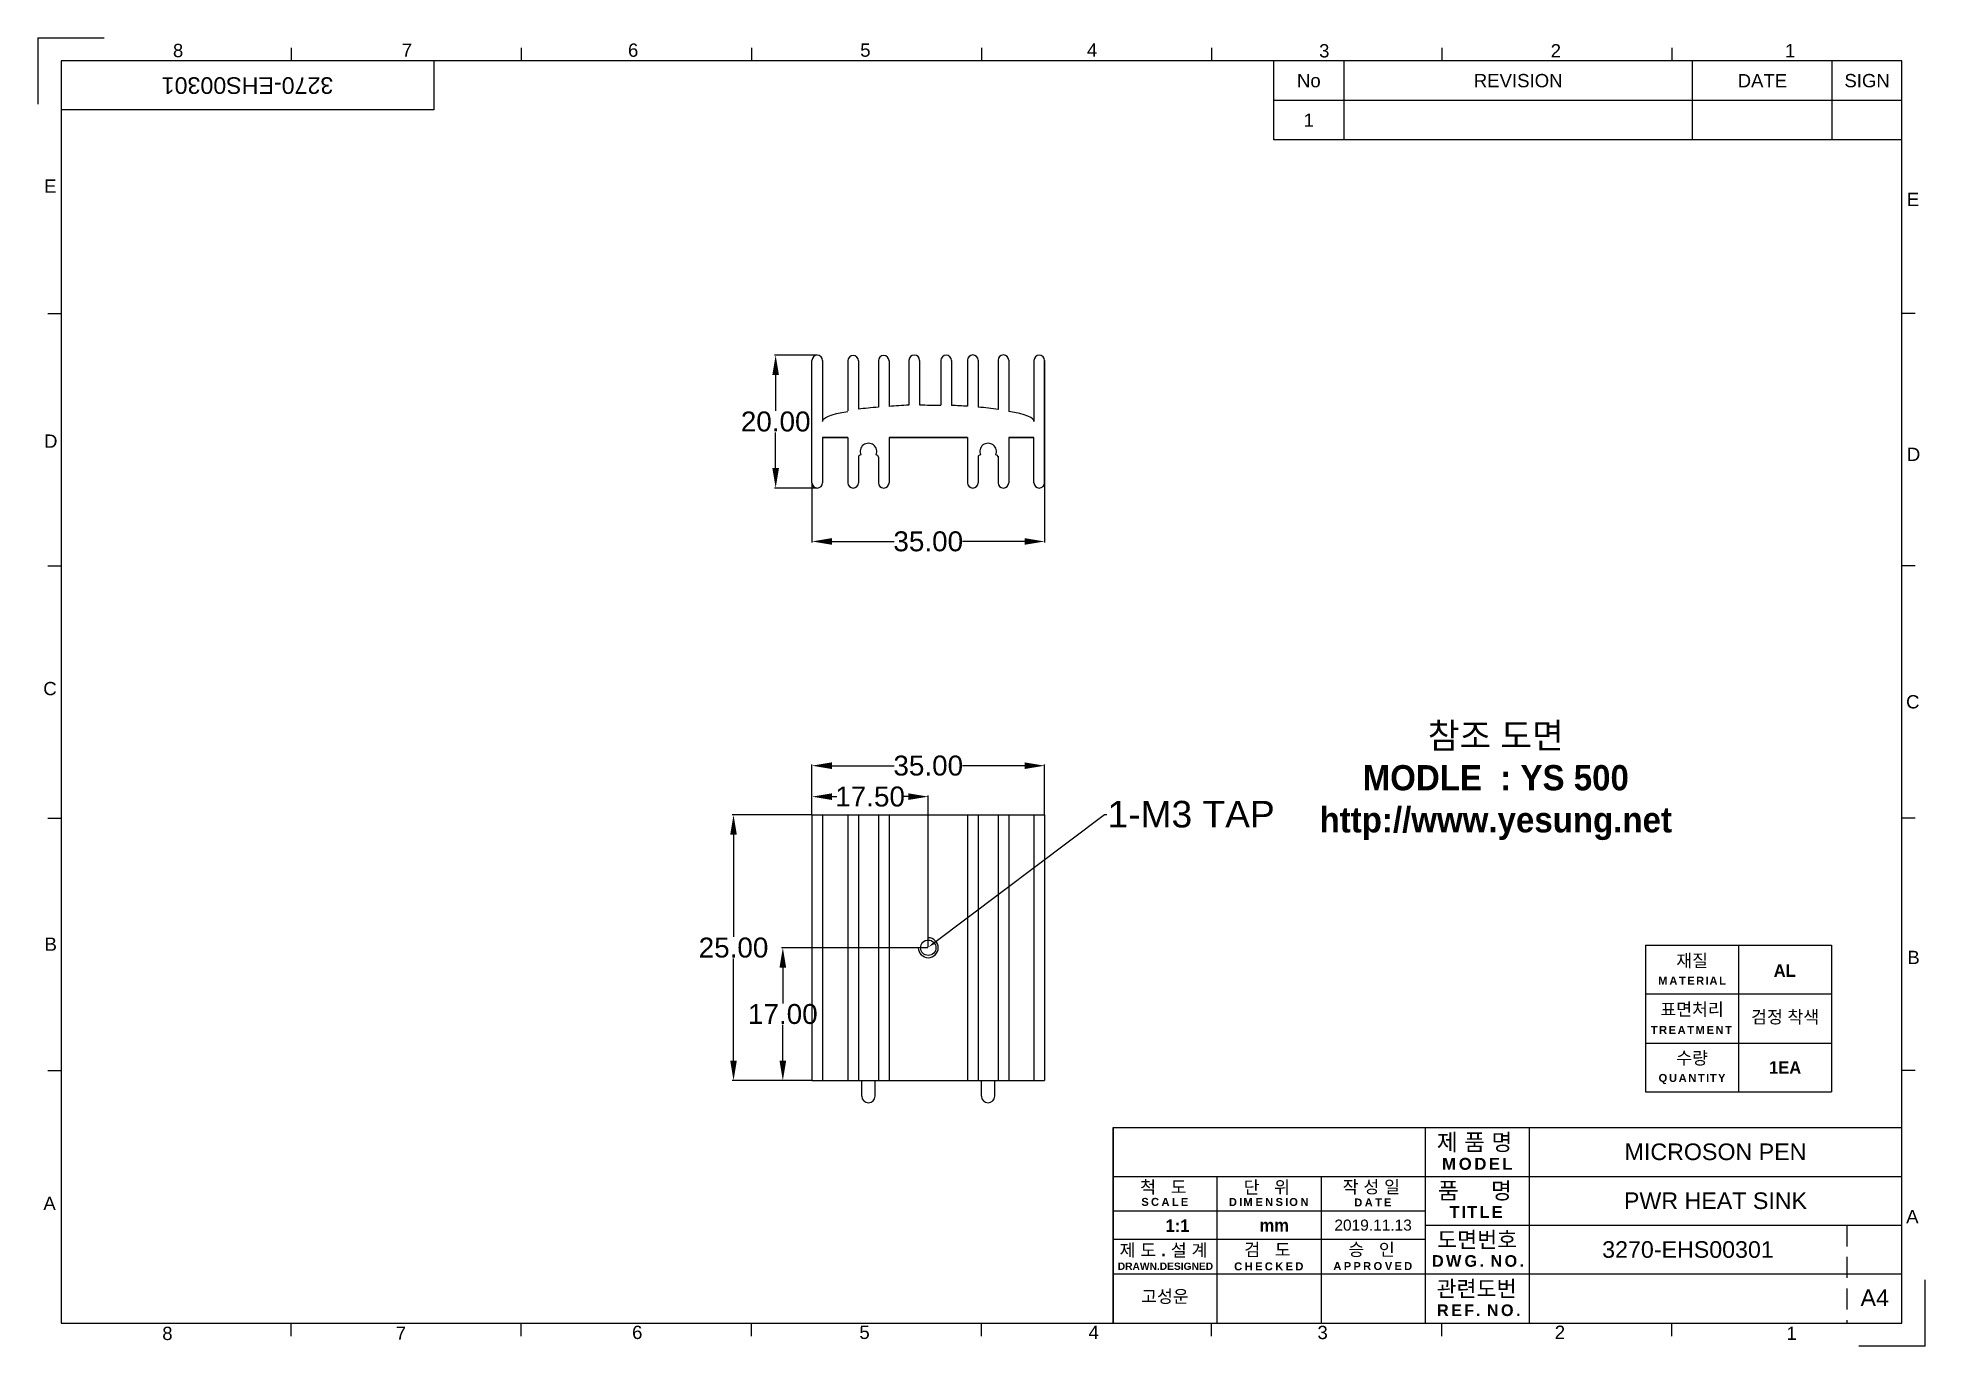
# Model space of a CAD drawing. Header units: millimetres. Extents: x 2 to 286, y 6 to 203.
import ezdxf
from ezdxf import colors
from ezdxf.entities.mleader import LeaderData, LeaderLine
from ezdxf.math import Vec2, Vec3

# ---------------------------------------------------------------- set-up
doc = ezdxf.new("R2010")
doc.units = ezdxf.units.MM
doc.linetypes.add('HIDDEN2', pattern=[4.7625, 3.175, -1.5875])
doc.layers.add('도면층', color=7, linetype='Continuous')
doc.layers.add('치수선', color=2, linetype='Continuous')
doc.styles.get("Standard").update_dxf_attribs({"font": 'arial.ttf'})
doc.dimstyles.get("Standard").update_dxf_attribs({"dimtxt": 3, "dimasz": 3, "dimexe": 0.18, "dimexo": 0.0625, "dimgap": 0.09, "dimtad": 0, "dimtih": 1, "dimtoh": 1, "dimzin": 0, "dimdsep": 46, "dimtxsty": 'Standard', "dimcen": 0.09, "dimclrd": 7, "dimclre": 7, "dimclrt": 7, "dimadec": 1, "dimazin": 0, "dimtfac": 1, "dimtofl": 0, "dimtmove": 0, "dimatfit": 3, "dimfxl": 0, "dimtolj": 1, "dimtzin": 0, "dimlwd": -1, "dimarcsym": 0})

# ---------------------------------------------------------------- blocks, each defined once
blk = doc.blocks.new('*D29')
at = {"layer": '치수선', "color": 7, "lineweight": -2}
for p, q in [((118.65, 85.64), (118.65, 88.44)), ((136.15, 65.58), (136.15, 88.44))]:
    blk.add_line(p, q, dxfattribs=at)
at = {"layer": '치수선', "color": 7}
for p, q in [((121.65, 88.26), (122.4, 88.26)), ((133.15, 88.26), (132.41, 88.26))]:
    blk.add_line(p, q, dxfattribs=at)
for points in [[(121.65, 88.76), (121.65, 87.76), (118.65, 88.26)], [(133.15, 88.76), (133.15, 87.76), (136.15, 88.26)]]:
    blk.add_solid(points, dxfattribs=at)
at = {"layer": '치수선', "color": 7, "insert": (127.4, 88.26), "char_height": 3, "attachment_point": 5}
blk.add_mtext('\\A1;{\\C7;17.50}', dxfattribs=at)
blk = doc.blocks.new('*D30')
at = {"layer": '치수선', "color": 7, "lineweight": -2}
for p, q in [((118.65, 85.58), (118.65, 93.1)), ((153.65, 85.58), (153.65, 93.1))]:
    blk.add_line(p, q, dxfattribs=at)
at = {"layer": '치수선', "color": 7}
for p, q in [((121.65, 92.92), (131, 92.92)), ((150.65, 92.92), (141.3, 92.92))]:
    blk.add_line(p, q, dxfattribs=at)
for points in [[(121.65, 93.42), (121.65, 92.42), (118.65, 92.92)], [(150.65, 93.42), (150.65, 92.42), (153.65, 92.92)]]:
    blk.add_solid(points, dxfattribs=at)
at = {"layer": '치수선', "color": 7, "insert": (136.15, 92.92), "char_height": 3, "attachment_point": 5}
blk.add_mtext('\\A1;{\\C7;35.00}', dxfattribs=at)
blk = doc.blocks.new('*D31')
at = {"layer": '치수선', "color": 7, "lineweight": -2}
for p, q in [((136.09, 65.52), (114.09, 65.52)), ((118.59, 45.52), (114.09, 45.52))]:
    blk.add_line(p, q, dxfattribs=at)
at = {"layer": '치수선', "color": 7}
for p, q in [((114.27, 62.52), (114.27, 57.14)), ((114.27, 48.52), (114.27, 53.89))]:
    blk.add_line(p, q, dxfattribs=at)
for points in [[(114.77, 62.52), (113.77, 62.52), (114.27, 65.52)], [(113.77, 48.52), (114.77, 48.52), (114.27, 45.52)]]:
    blk.add_solid(points, dxfattribs=at)
at = {"layer": '치수선', "color": 7, "insert": (114.27, 55.52), "char_height": 3, "attachment_point": 5}
blk.add_mtext('\\A1;{17.00}', dxfattribs=at)
blk = doc.blocks.new('*D32')
at = {"layer": '치수선', "color": 7, "lineweight": -2}
for p, q in [((118.59, 85.52), (106.67, 85.52)), ((118.59, 45.52), (106.67, 45.52))]:
    blk.add_line(p, q, dxfattribs=at)
at = {"layer": '치수선', "color": 7}
for p, q in [((106.85, 82.52), (106.85, 67.14)), ((106.85, 48.52), (106.85, 63.89))]:
    blk.add_line(p, q, dxfattribs=at)
for points in [[(107.35, 82.52), (106.35, 82.52), (106.85, 85.52)], [(106.35, 48.52), (107.35, 48.52), (106.85, 45.52)]]:
    blk.add_solid(points, dxfattribs=at)
at = {"layer": '치수선', "color": 7, "insert": (106.85, 65.52), "char_height": 3, "attachment_point": 5}
blk.add_mtext('\\A1;{25.00}', dxfattribs=at)
blk = doc.blocks.new('*D33')
at = {"layer": '치수선', "color": 7, "lineweight": -2}
for p, q in [((118.65, 135.45), (118.65, 126.5)), ((153.65, 135.45), (153.65, 126.5))]:
    blk.add_line(p, q, dxfattribs=at)
at = {"layer": '치수선', "color": 7}
for p, q in [((121.65, 126.68), (131, 126.68)), ((150.65, 126.68), (141.3, 126.68))]:
    blk.add_line(p, q, dxfattribs=at)
for points in [[(121.65, 127.18), (121.65, 126.18), (118.65, 126.68)], [(150.65, 127.18), (150.65, 126.18), (153.65, 126.68)]]:
    blk.add_solid(points, dxfattribs=at)
at = {"layer": '치수선', "color": 7, "insert": (136.15, 126.68), "char_height": 3, "attachment_point": 5}
blk.add_mtext('\\A1;{\\C7;35.00}', dxfattribs=at)
blk = doc.blocks.new('*D34')
at = {"layer": '치수선', "color": 7, "lineweight": -2}
for p, q in [((119.39, 154.72), (113.01, 154.72)), ((119.39, 134.72), (113.01, 134.72))]:
    blk.add_line(p, q, dxfattribs=at)
at = {"layer": '치수선', "color": 7}
for p, q in [((113.19, 151.72), (113.19, 146.34)), ((113.19, 137.72), (113.19, 143.09))]:
    blk.add_line(p, q, dxfattribs=at)
for points in [[(112.69, 151.72), (113.69, 151.72), (113.19, 154.72)], [(112.69, 137.72), (113.69, 137.72), (113.19, 134.72)]]:
    blk.add_solid(points, dxfattribs=at)
at = {"layer": '치수선', "color": 7, "insert": (113.19, 144.72), "char_height": 3, "attachment_point": 5}
blk.add_mtext('\\A1;{\\C7;20.00}', dxfattribs=at)

msp = doc.modelspace()

# ---------------------------------------------------------------- linework, layer by layer
for p, q in [((118.65, 135.515), (118.65, 153.915)), ((119.45, 154.715), (119.45, 154.715)), ((120.25, 153.915), (120.25, 144.715)), ((124.05, 153.879), (124.05, 146.337)), ((124.85, 154.679), (124.85, 154.679)), ((125.65, 153.879), (125.65, 146.584)), ((128.65, 153.879), (128.65, 146.9)), ((129.45, 154.679), (129.45, 154.679)), ((130.25, 153.879), (130.25, 147.013)), ((133.25, 153.942), (133.25, 147.205)), ((134.05, 154.742), (134.05, 154.742)), ((134.85, 153.942), (134.85, 147.236)), ((138.05, 153.915), (138.05, 147.197)), ((138.85, 154.715), (138.85, 154.715)), ((139.65, 153.915), (139.65, 147.154)), ((142.05, 153.955), (142.05, 147.037)), ((142.85, 154.755), (142.85, 154.755)), ((143.65, 153.955), (143.65, 146.907)), ((146.65, 153.955), (146.65, 146.545)), ((147.45, 154.755), (147.45, 154.755)), ((148.25, 153.955), (148.25, 146.26)), ((152.05, 153.915), (152.05, 144.715)), ((152.85, 154.715), (152.85, 154.715)), ((153.65, 153.915), (153.65, 135.515)), ((153.65, 135.515), (153.65, 153.915)), ((120.25, 142.315), (120.25, 135.515)), ((120.25, 142.315), (124.05, 142.315)), ((124.05, 142.315), (120.25, 142.315)), ((124.05, 142.315), (124.05, 135.515)), ((130.25, 142.315), (142.05, 142.315)), ((130.25, 142.315), (130.25, 135.515)), ((142.05, 142.315), (130.25, 142.315)), ((142.05, 142.315), (142.05, 135.515)), ((148.25, 142.315), (152.05, 142.315)), ((148.25, 142.315), (148.25, 135.515)), ((152.05, 142.315), (148.25, 142.315)), ((152.05, 135.515), (152.05, 142.315)), ((125.65, 139.515), (125.65, 135.515)), ((126.005, 139.715), (126, 139.715)), ((128.296, 139.715), (128.3, 139.715)), ((128.65, 139.365), (128.65, 135.515)), ((143.65, 139.365), (143.65, 135.515)), ((144.005, 139.715), (144, 139.715)), ((146.296, 139.715), (146.3, 139.715)), ((146.65, 139.515), (146.65, 135.515)), ((119.45, 134.715), (119.45, 134.715)), ((124.85, 134.715), (124.85, 134.715)), ((129.45, 134.715), (129.45, 134.715)), ((142.85, 134.715), (142.85, 134.715)), ((147.45, 134.715), (147.45, 134.715)), ((152.85, 134.715), (152.85, 134.715)), ((118.65, 85.515), (153.65, 85.515)), ((118.65, 85.515), (118.65, 45.515)), ((120.25, 85.515), (120.25, 45.515)), ((124.05, 85.515), (124.05, 45.515)), ((125.65, 85.515), (125.65, 45.515)), ((128.65, 85.515), (128.65, 45.515)), ((130.25, 85.515), (130.25, 45.515)), ((142.05, 85.515), (142.05, 45.515)), ((143.65, 85.515), (143.65, 45.515)), ((146.65, 85.515), (146.65, 45.515)), ((148.25, 85.515), (148.25, 45.515)), ((152.05, 85.515), (152.05, 45.515)), ((153.65, 85.515), (153.65, 45.515)), ((244.08, 65.884), (244.08, 43.804)), ((272.08, 58.524), (244.08, 58.524)), ((244.08, 51.164), (272.08, 51.164)), ((118.65, 45.515), (153.65, 45.515)), ((126.15, 43.165), (126.15, 45.515)), ((128.15, 43.165), (128.15, 45.515)), ((144.15, 43.165), (144.15, 45.515)), ((146.15, 43.165), (146.15, 45.515)), ((244.08, 43.804), (272.08, 43.804))]:
    msp.add_line(p, q)
at = {"color": 0}
for p, q in [((244.08, 65.884), (272.08, 65.884)), ((260.08, 51.164), (272.08, 51.164))]:
    msp.add_line(p, q, dxfattribs=at)
at = {"color": 7}
for p, q in [((258.08, 65.884), (258.08, 43.804)), ((272.08, 65.884), (272.08, 43.804))]:
    msp.add_line(p, q, dxfattribs=at)
msp.add_circle((136.15, 65.515), 1.16)
for centre, radius, start, end in [((119.45, 153.915), 0.8, 90, 180), ((119.45, 153.915), 0.8, 0, 90), ((124.85, 153.879), 0.8, 90, 180), ((124.85, 153.879), 0.8, 0, 90), ((129.45, 153.879), 0.8, 90, 180), ((129.45, 153.879), 0.8, 0, 90), ((134.05, 153.942), 0.8, 90, 180), ((134.05, 153.942), 0.8, 0, 90), ((138.85, 153.915), 0.8, 90, 180), ((138.85, 153.915), 0.8, 0, 90), ((142.85, 153.955), 0.8, 90, 180), ((142.85, 153.955), 0.8, 0, 90), ((147.45, 153.955), 0.8, 90, 180), ((147.45, 153.955), 0.8, 0, 90), ((152.85, 153.915), 0.8, 90, 180), ((152.85, 153.915), 0.8, 0, 90), ((126, 139.365), 0.35, 90, 180), ((127.15, 140.215), 1.25, 336.42182, 203.57818), ((128.3, 139.365), 0.35, 0, 90), ((144, 139.365), 0.35, 90, 180), ((145.15, 140.215), 1.25, 336.42182, 203.57818), ((146.3, 139.365), 0.35, 0, 90), ((119.45, 135.515), 0.8, 180, 270), ((119.45, 135.515), 0.8, 270, 0), ((124.85, 135.515), 0.8, 180, 270), ((124.85, 135.515), 0.8, 270, 0), ((129.45, 135.515), 0.8, 180, 270), ((129.45, 135.515), 0.8, 270, 0), ((142.85, 135.515), 0.8, 180, 270), ((142.85, 135.515), 0.8, 270, 0), ((147.45, 135.515), 0.8, 180, 270), ((147.45, 135.515), 0.8, 270, 0), ((152.85, 135.515), 0.8, 180, 270), ((152.85, 135.515), 0.8, 270, 0), ((127.15, 43.165), 1, 180, 270), ((127.15, 43.165), 1, 270, 0), ((145.15, 43.165), 1, 180, 270), ((145.15, 43.165), 1, 270, 0)]:
    msp.add_arc(centre, radius, start, end)
at = {"color": 3}
msp.add_arc((136.15, 65.515), 1.5, 180, 90, dxfattribs=at)
at = {"extrusion": (0, 0, -1)}
msp.add_ellipse((136.15, 144.715), major_axis=(-15.906, 0.064), ratio=0.1449632, start_param=-0.0276632, end_param=0.705782, dxfattribs=at)
for centre, major_axis, ratio, start_param, end_param in [((135.95, 144.679), (-15.9, 0), 0.1572327, 5.1893928, 5.4170803), ((136.15, 144.715), (21.804, 0.868), 0.120301, 1.699407, 1.8400181), ((155.735, 1760.821), (1141.073, 1141.073), 1, 3.9140486, 3.9160318), ((136.15, 144.715), (-15.9, 0), 0.1572327, 4.3322288, 4.4904456), ((135.55, 144.755), (-15.9, 0), 0.1572327, 3.9396301, 4.1778621), ((136.15, 144.715), (15.906, 0.064), 0.1449632, -0.0276632, 0.705782)]:
    msp.add_ellipse(centre, major_axis=major_axis, ratio=ratio, start_param=start_param, end_param=end_param)
at = {"layer": '도면층'}
for p, q in [((2.162, 202.515), (2.162, 192.515)), ((2.162, 202.515), (12.162, 202.515)), ((282.662, 199.015), (5.662, 199.015)), ((5.662, 199.015), (5.662, 9.015)), ((40.287, 201.015), (40.287, 199.015)), ((61.782, 199.015), (61.782, 191.655)), ((74.912, 201.015), (74.912, 199.015)), ((109.537, 201.015), (109.537, 199.015)), ((144.162, 201.015), (144.162, 199.015)), ((178.787, 201.015), (178.787, 199.015)), ((188.162, 187.135), (188.162, 199.015)), ((198.662, 199.015), (198.662, 187.135)), ((213.412, 201.015), (213.412, 199.015)), ((248.037, 201.015), (248.037, 199.015)), ((251.162, 187.135), (251.162, 199.015)), ((272.162, 187.135), (272.162, 199.015)), ((282.662, 9.015), (282.662, 199.015)), ((61.782, 191.655), (5.662, 191.655)), ((282.662, 193.075), (188.162, 193.075)), ((282.662, 187.135), (188.162, 187.135)), ((3.662, 161.015), (5.662, 161.015)), ((284.662, 161.015), (282.662, 161.015)), ((3.662, 123.015), (5.662, 123.015)), ((284.662, 123.015), (282.662, 123.015)), ((3.662, 85.015), (5.662, 85.015)), ((284.662, 85.015), (282.662, 85.015)), ((3.662, 47.015), (5.662, 47.015)), ((284.662, 47.015), (282.662, 47.015)), ((163.984, 9.015), (163.984, 38.455)), ((163.984, 38.455), (282.662, 38.455)), ((163.984, 38.455), (163.984, 9.015)), ((210.903, 38.455), (210.903, 9.015)), ((226.543, 38.455), (226.543, 9.015)), ((163.984, 31.095), (282.662, 31.095)), ((179.623, 9.015), (179.623, 31.095)), ((195.263, 31.095), (195.263, 9.015)), ((163.984, 25.904), (210.903, 25.904)), ((210.903, 23.735), (282.662, 23.735)), ((210.903, 21.588), (163.984, 21.588)), ((163.984, 16.397), (282.662, 16.397)), ((286.162, 5.515), (286.162, 15.515)), ((5.662, 9.015), (282.662, 9.015)), ((40.287, 7.015), (40.287, 9.015)), ((74.912, 7.015), (74.912, 9.015)), ((109.537, 7.015), (109.537, 9.015)), ((144.162, 7.015), (144.162, 9.015)), ((178.787, 7.015), (178.787, 9.015)), ((213.412, 7.015), (213.412, 9.015)), ((248.037, 7.015), (248.037, 9.015)), ((286.162, 5.515), (276.162, 5.515))]:
    msp.add_line(p, q, dxfattribs=at)
at = {"layer": '도면층', "color": 0, "linetype": 'HIDDEN2'}
msp.add_line((274.382, 23.735), (274.382, 9.015), dxfattribs=at)

# ---------------------------------------------------------------- texts
at = {"insert": (203.083, 23.746), "char_height": 2, "width": 15.63978, "attachment_point": 5}
msp.add_mtext('{\\H0.8333x;2019.11.13}', dxfattribs=at)
at = {"layer": '도면층'}
for s, insert, char_height, width, attachment_point in [('{\\fArial|b0|i0|c0|p34;7}', (56.939, 201.643), 2, 4.97875, 1), ('{\\fArial|b0|i0|c0|p34;6}', (90.974, 201.643), 2, 4.97875, 1), ('{\\fArial|b0|i0|c0|p34;5}', (125.912, 201.648), 2, 4.97875, 1), ('{\\fArial|b0|i0|c0|p34;4}', (160.023, 201.654), 2, 4.97875, 1), ('{\\fArial|b0|i0|c0|p34;8}', (22.505, 201.592), 2, 4.97875, 1), ('{\\fArial|b0|i0|c0|p34;3}', (194.96, 201.548), 2, 4.97875, 1), ('{\\fArial|b0|i0|c0|p34;2}', (229.804, 201.548), 2, 4.97875, 1), ('{\\fArial|b0|i0|c0|p34;1}', (265.054, 201.56), 2, 4.97875, 1), ('{\\fArial|b0|i0|c0|p34;No}', (193.412, 196.045), 2, 13.125, 5), ('{\\fArial|b0|i0|c0|p34;REVISION}', (224.912, 196.045), 2, 65.625, 5), ('{\\fArial|b0|i0|c0|p34;DATE}', (261.662, 196.045), 2, 26.25, 5), ('{\\fArial|b0|i0|c0|p34;SIGN}', (277.412, 196.045), 2, 13.125, 5), ('{\\fArial|b0|i0|c0|p34;1}', (193.412, 190.105), 2, 13.125, 5), ('{\\fArial|b0|i0|c0|p34;E}', (3.111, 181.172), 2, 4.97875, 1), ('{\\fArial|b0|i0|c0|p34;E}', (283.394, 179.181), 2, 4.97875, 1), ('{\\fArial|b0|i0|c0|p34;D}', (3.111, 142.783), 2, 4.97875, 1), ('{\\fArial|b0|i0|c0|p34;D}', (283.394, 140.792), 2, 4.97875, 1), ('{\\fArial|b0|i0|c0|p34;C}', (2.993, 105.533), 2, 4.97875, 1), ('{\\fArial|b0|i0|c0|p34;C}', (283.275, 103.542), 2, 4.97875, 1), ('{\\fGulim|b1|i0|c129|p50;참조 도면\\PMODLE  : YS 500 http://www.yesung.net}', (221.541, 90.527), 3.8, 52.5, 5), ('{\\fArial|b0|i0|c0|p34;B}', (3.188, 67.051), 2, 4.97875, 1), ('{\\fGulim|b1|i0|c129|p50;재질}', (251.08, 63.47), 1.9, 20, 5), ('{\\fGulim|b1|i0|c129|p50;AL}', (265.018, 62.082), 1.9, 20, 5), ('{\\fArial|b0|i0|c0|p34;B}', (283.47, 65.06), 2, 4.97875, 1), ('{\\fArial|b1|i0|c238|p34;\\T1.2;MATERIAL}', (251.18, 60.557), 1.2, 20, 5), ('{\\fGulim|b1|i0|c129|p50;표면처리}', (251.08, 56.139), 1.9, 20, 5), ('{\\fGulim|b1|i0|c129|p50;검정 착색}', (265.08, 54.993), 1.9, 26.25, 5), ('{\\fArial|b1|i0|c238|p34;\\T1.2;TREATMENT}', (251.08, 53.137), 1.2, 20, 5), ('{\\fGulim|b1|i0|c129|p50;수량}', (251.08, 48.81), 1.9, 20, 5), ('{\\fGulim|b1|i0|c129|p50;1EA}', (265.08, 47.484), 1.9, 20, 5), ('{\\fArial|b1|i0|c238|p34;\\T1.2;QUANTITY}', (251.18, 45.744), 1.2, 20, 5), ('{\\fGulim|b1|i0|c129|p50;제\\fArial|b1|i0|c0|p34; \\fGulim|b1|i0|c129|p50;품\\fArial|b1|i0|c0|p34; \\fGulim|b1|i0|c129|p50;명}', (218.35, 36.112), 2.5, 26.25, 5), ('{MICROSON PEN}', (254.602, 34.775), 2.5, 56.11922, 5), ('{\\fArial|b1|i0|c0|p34;\\T1.2;MODEL}', (218.905, 32.967), 1.8, 26.25, 5), ('{\\fGulim|b1|i0|c129|p50;척\\fArial|b1|i0|c0|p34;   \\fGulim|b1|i0|c129|p50;도}', (171.526, 29.377), 1.9, 26.25, 5), ('{\\fGulim|b1|i0|c129|p50;단\\fArial|b1|i0|c0|p34;   \\fGulim|b1|i0|c129|p50;위}', (187.092, 29.358), 1.9, 26.25, 5), ('{\\fGulim|b1|i0|c129|p50;작\\fArial|b1|i0|c0|p34; \\fGulim|b1|i0|c129|p50;성\\fArial|b1|i0|c0|p34; \\fGulim|b1|i0|c129|p50;일}', (202.813, 29.414), 1.9, 26.25, 5), ('{\\fGulim|b1|i0|c129|p50;품\\fArial|b1|i0|c0|p34;     \\fGulim|b1|i0|c129|p50;명}', (218.398, 28.821), 2.5, 26.25, 5), ('{PWR HEAT SINK}', (254.602, 27.415), 2.5, 56.11922, 5), ('{\\fArial|b0|i0|c0|p34;A}', (3.007, 28.032), 2, 4.97875, 1), ('{\\fArial|b1|i0|c0|p34;\\T1.3;SCALE}', (171.905, 27.243), 1.2, 26.25, 5), ('{\\fArial|b1|i0|c0|p34;\\T1.3;DIMENSION}', (187.56, 27.225), 1.2, 26.25, 5), ('{\\fArial|b1|i0|c0|p34;\\T1.3;DATE}', (203.214, 27.165), 1.2, 26.25, 5), ('{\\fArial|b1|i0|c0|p34;\\T1.2;TITLE}', (218.741, 25.719), 1.8, 26.25, 5), ('{\\fArial|b0|i0|c0|p34;A}', (283.289, 26.041), 2, 4.97875, 1), ('{\\fGulim|b1|i0|c129|p50;1:1}', (173.659, 23.666), 1.9, 6.97803, 5), ('{\\fGulim|b1|i0|c129|p50;mm}', (188.207, 23.741), 1.9, 6.97803, 5), ('{\\fGulim|b1|i0|c129|p50;도면번호}', (218.736, 21.464), 2.4, 26.25, 5), ('{\\fGulim|b1|i0|c129|p50;제\\fArial|b1|i0|c0|p34; \\fGulim|b1|i0|c129|p50;도\\fArial|b1|i0|c0|p34; . \\fGulim|b1|i0|c129|p50;설\\fArial|b1|i0|c0|p34; \\fGulim|b1|i0|c129|p50;계}', (171.549, 19.884), 1.9, 26.25, 5), ('{\\fGulim|b1|i0|c129|p50;검\\fArial|b1|i0|c0|p34;   \\fGulim|b1|i0|c129|p50;도}', (187.191, 19.967), 1.9, 26.25, 5), ('{\\fGulim|b1|i0|c129|p50;승\\fArial|b1|i0|c0|p34;   \\fGulim|b1|i0|c129|p50;인}', (202.848, 19.986), 1.9, 26.25, 5), ('{3270-EHS00301}', (250.462, 20.066), 2.5, 47.83933, 5), ('{\\fArial|b1|i0|c0|p34;DRAWN.DESIGNED}', (171.837, 17.555), 1.1, 26.25, 5), ('{\\fArial|b1|i0|c0|p34;\\T1.3;CHECKED}', (187.568, 17.536), 1.2, 26.25, 5), ('{\\fArial|b1|i0|c0|p34;\\T1.3;APPROVED}', (203.213, 17.583), 1.2, 26.25, 5), ('{\\fArial|b1|i0|c186|p34;\\T1.2;DWG. NO.}', (218.95, 18.345), 1.75, 26.25, 5), ('{\\fGulim|b1|i0|c129|p50;고성운}', (171.762, 12.924), 1.9, 6.97803, 5), ('{\\fGulim|b1|i0|c129|p50;관련도번}', (218.652, 14.089), 2.4, 26.25, 5), ('{\\fArial|b1|i0|c186|p34;\\T1.2;REF. NO.}', (219.056, 10.927), 1.75, 26.25, 5), ('{\\fArial|b0|i0|c0|p34;6}', (91.589, 8.606), 2, 4.97875, 1), ('{\\fArial|b0|i0|c0|p34;5}', (125.786, 8.611), 2, 4.97875, 1), ('{\\fArial|b0|i0|c0|p34;4}', (160.268, 8.617), 2, 4.97875, 1), ('{\\fArial|b0|i0|c0|p34;3}', (194.711, 8.592), 2, 4.97875, 1), ('{\\fArial|b0|i0|c0|p34;2}', (230.418, 8.618), 2, 4.97875, 1), ('{\\fArial|b0|i0|c0|p34;8}', (20.898, 8.455), 2, 4.97875, 1), ('{\\fArial|b0|i0|c0|p34;7}', (56.031, 8.49), 2, 4.97875, 1), ('{\\fArial|b0|i0|c0|p34;1}', (265.275, 8.469), 2, 4.97875, 1)]:
    msp.add_mtext(s, dxfattribs=dict(at, insert=insert, char_height=char_height, width=width, attachment_point=attachment_point))
at = {"layer": '도면층', "insert": (33.722, 195.335), "char_height": 2.5, "width": 56.12, "attachment_point": 5, "rotation": 180}
msp.add_mtext('{3270-EHS00301}', dxfattribs=at)
at = {"layer": '치수선', "insert": (276.421, 14.063), "char_height": 2.5, "width": 6.10828, "attachment_point": 1}
msp.add_mtext('{\\C0;A4}', dxfattribs=at)

# ---------------------------------------------------------------- dimensions: what is measured, and where the dimension line sits
at = {"layer": '치수선'}
for base, p1, p2, text, override, picture, middle in [((113.19, 154.715), (119.45, 134.715), (119.45, 154.715), '{\\C7;<>}', {"dimfxl": 1.25, "dimarcsym": 1}, '*D34', (113.19, 144.715)), ((106.847, 85.515), (118.65, 45.515), (118.65, 85.515), '{25.00}', {"dimfxl": 1.25, "dimtolj": 1, "dimarcsym": 1}, '*D32', (106.847, 65.515)), ((114.267, 65.515), (118.65, 45.515), (136.15, 65.515), '{17.00}', {"dimfxl": 1.25, "dimtolj": 1, "dimarcsym": 1}, '*D31', (114.267, 55.515))]:
    dim = msp.add_linear_dim(base=base, p1=p1, p2=p2, angle=90, text=text, dimstyle='Standard', override=override, dxfattribs=at)
    dim.commit()
    dim.dimension.update_dxf_attribs({"geometry": picture, "text_midpoint": middle})
for base, p1, p2, picture, middle in [((153.65, 126.679), (118.65, 135.515), (153.65, 135.515), '*D33', (136.15, 126.679)), ((118.65, 92.916), (153.65, 85.515), (118.65, 85.515), '*D30', (136.15, 92.916)), ((136.15, 88.257), (118.65, 85.578), (136.15, 65.515), '*D29', (127.4, 88.257))]:
    dim = msp.add_linear_dim(base=base, p1=p1, p2=p2, text='{\\C7;<>}', dimstyle='Standard', override={"dimfxl": 1.25, "dimarcsym": 1}, dxfattribs=at)
    dim.commit()
    dim.dimension.update_dxf_attribs({"geometry": picture, "text_midpoint": middle})

# ---------------------------------------------------------------- leaders
at = {"color": 2, "linetype": 'Continuous'}
ml = msp.add_multileader_mtext('Standard', dxfattribs=at)
ml.set_content('{\\C7;1-M3 TAP}', color=2)
ml.set_leader_properties(color=1)
ml.build(insert=Vec2(0, 0))
ml.multileader.update_dxf_attribs({"text_right_attachment_type": 6, "dogleg_length": 0.36, "arrow_head_size": 1})
ctx = ml.context
ctx.base_point, ctx.arrow_head_size, ctx.landing_gap_size, ctx.plane_origin = Vec3(163.043, 85.589), 1, 0.09, Vec3(136.15, 65.578)
ctx.right_attachment = 6
notes = []
notes.append((ctx, [(0, (1, 1, 0), (162.683, 85.59), (1, 0), 0.36, [(0, [(136.15, 65.578)], 0, [])])]))
ctx.mtext.insert, ctx.mtext.flow_direction = Vec3(163.133, 87.624), 5
for ctx, leaders in notes:
    for number, flags, end, landing, length, lines in leaders:
        leader = LeaderData()
        leader.index, (leader.has_last_leader_line, leader.has_dogleg_vector, leader.attachment_direction) = number, flags
        leader.last_leader_point, leader.dogleg_vector, leader.dogleg_length = Vec3(end), Vec3(landing), length
        for number, points, colour, breaks in lines:
            line = LeaderLine()
            line.index, line.vertices, line.color, line.breaks = number, Vec3.list(points), colors.encode_raw_color(colour), breaks
            leader.lines.append(line)
        ctx.leaders.append(leader)

doc.saveas('drawing.dxf')
